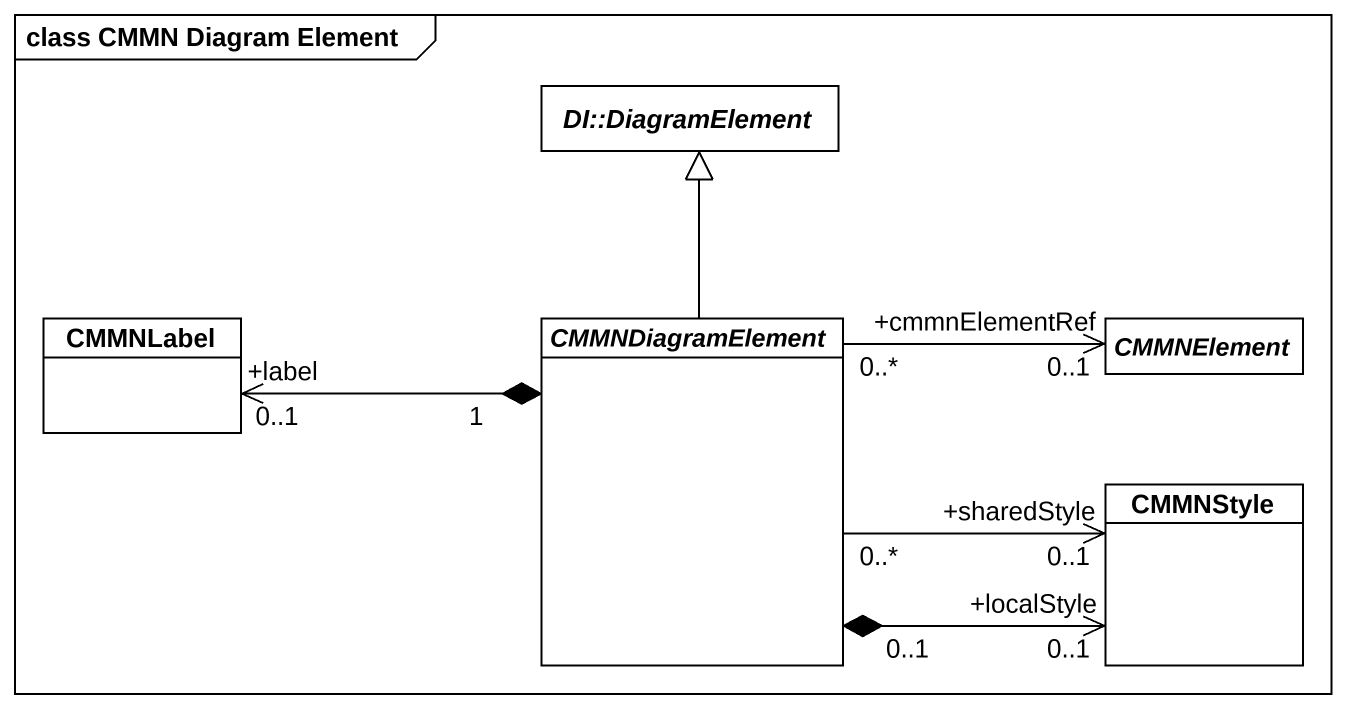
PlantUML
@startuml
mainframe class CMMN Diagram Element
hide circle
hide empty members
abstract class "DI::DiagramElement" as DI_DiagramElement
class CMMNLabel
abstract class CMMNDiagramElement
abstract class CMMNElement
class CMMNStyle
CMMNDiagramElement -up-|> DI_DiagramElement
CMMNDiagramElement "1" *-left-> "+label\n0..1" CMMNLabel
CMMNDiagramElement "0..*" -right-> "+cmmnElementRef\n0..1" CMMNElement
CMMNDiagramElement "0..*" -right-> "+sharedStyle\n0..1" CMMNStyle
CMMNDiagramElement "0..1" *-right-> "+localStyle\n0..1" CMMNStyle
@enduml
